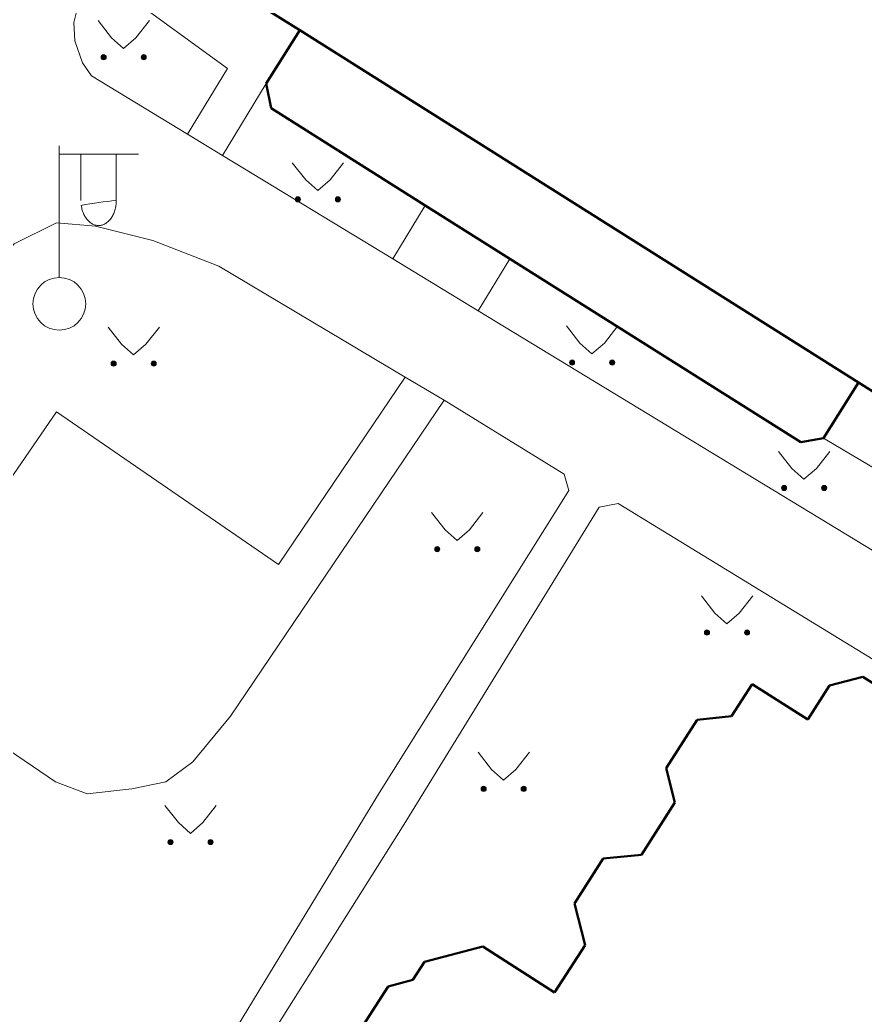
# Model space of a CAD drawing. Extents: x 1000 to 4000, y -5000 to -1000.
# Drawn here: x 1583.69 to 1615.78, y -4690.75 to -4652.96 of the extents above; entities that cross this region are included whole.
import ezdxf

# ---------------------------------------------------------------- set-up
doc = ezdxf.new("R2010")
doc.units = 0
doc.header["$MEASUREMENT"] = 0
for name, color, linetype in [('СЛОЙ_24', 7, 'CONTINUOUS'), ('СЛОЙ_3', 7, 'CONTINUOUS'), ('СЛОЙ_41', 7, 'CONTINUOUS'), ('СЛОЙ_6', 7, 'CONTINUOUS')]:
    doc.layers.add(name, color=color, linetype=linetype)

msp = doc.modelspace()

# ---------------------------------------------------------------- linework, layer by layer
at = {"layer": 'СЛОЙ_24', "color": 253, "linetype": 'Continuous', "lineweight": 0}
for p, q in [((1590.051, -4657.298), (1591.567, -4654.804)), ((1591.379, -4658.105), (1593.038, -4655.376)), ((1597.848, -4662.036), (1599.081, -4660.007)), ((1601.089, -4664.006), (1602.29, -4662.03))]:
    msp.add_line(p, q, dxfattribs=at)
for points in [[(1590.051, -4657.298), (1586.412, -4655.086), (1586.068, -4654.585), (1585.775, -4653.749), (1585.733, -4653.059), (1585.859, -4652.557), (1587.532, -4649.962)], [(1591.567, -4654.804), (1587.641, -4651.935), (1587.532, -4649.962)], [(1591.379, -4658.105), (1590.051, -4657.298)], [(1597.848, -4662.036), (1591.379, -4658.105)], [(1588.739, -4661.33), (1586.554, -4660.795), (1585.082, -4660.661), (1583.477, -4661.464), (1581.961, -4663.248), (1574.472, -4673.253)], [(1598.321, -4666.53), (1591.236, -4662.311), (1588.739, -4661.33)], [(1601.089, -4664.006), (1597.848, -4662.036)], [(1616.943, -4673.641), (1616.759, -4673.529), (1601.089, -4664.006)], [(1574.472, -4673.253), (1579.286, -4676.275), (1585.082, -4667.843), (1593.51, -4673.643), (1598.321, -4666.53)], [(1599.798, -4667.397), (1598.321, -4666.53)], [(1599.798, -4667.397), (1591.682, -4679.397), (1590.255, -4681.137), (1589.23, -4681.896), (1587.936, -4682.163), (1586.242, -4682.342), (1585.038, -4681.896), (1575.272, -4675.248)], [(1604.525, -4670.831), (1604.346, -4670.207), (1599.798, -4667.397)], [(1616.943, -4673.641), (1618.58, -4672.966), (1617.737, -4670.943), (1614.201, -4668.84)], [(1604.525, -4670.831), (1597.345, -4682.296), (1591.95, -4691.174), (1590.567, -4693.538), (1589.854, -4695.724), (1589.854, -4704.781), (1581.381, -4698.58), (1569.877, -4689.747), (1568.36, -4688.141), (1567.959, -4686.401), (1568.45, -4683.903), (1575.272, -4675.248)], [(1604.148, -4717.693), (1606.129, -4715.711), (1607.913, -4712.9), (1608.716, -4710.224), (1608.314, -4708.35), (1607.423, -4706.699), (1606.442, -4705.718), (1604.524, -4704.915), (1602.428, -4704.781), (1600.422, -4705.629), (1598.861, -4706.878), (1597.345, -4709.153), (1595.695, -4709.465), (1591.281, -4706.075), (1591.058, -4695.947), (1592.262, -4693.048), (1598.282, -4683.501), (1605.684, -4671.456), (1606.397, -4671.322)], [(1618.46, -4678.699), (1606.397, -4671.322)]]:
    msp.add_lwpolyline(points, dxfattribs=at)
at = {"layer": 'СЛОЙ_3', "color": 253, "linetype": 'Continuous', "lineweight": 0}
for p, q in [((1585.186, -4662.741), (1585.186, -4657.741)), ((1585.186, -4660.741), (1585.186, -4657.741)), ((1585.186, -4658.055), (1588.186, -4658.055)), ((1586.007, -4659.823), (1586.007, -4658.055)), ((1587.349, -4659.823), (1587.349, -4658.055))]:
    msp.add_line(p, q, dxfattribs=at)
msp.add_lwpolyline([(1587.349, -4659.823, -0.035191), (1587.336, -4660.007, -0.036545), (1587.298, -4660.184, -0.03934), (1587.236, -4660.347, -0.0437), (1587.153, -4660.49, -0.049642), (1587.051, -4660.607, -0.056748), (1586.935, -4660.694, -0.0637), (1586.809, -4660.748, -0.068204), (1586.678, -4660.766, -0.068204), (1586.547, -4660.748, -0.0637), (1586.421, -4660.694, -0.056748), (1586.305, -4660.607, -0.049642), (1586.203, -4660.49, -0.0437), (1586.12, -4660.347, -0.03934), (1586.058, -4660.184, -0.036545), (1586.02, -4660.007, -0.035191)], format="xyb", close=True, dxfattribs=at)
msp.add_circle((1585.186, -4663.741), 1, dxfattribs=at)
at = {"layer": 'СЛОЙ_41', "color": 253, "linetype": 'Continuous', "lineweight": 0}
for p, q in [((1586.655, -4652.986), (1587.165, -4653.636)), ((1588.605, -4652.986), (1588.095, -4653.636)), ((1587.165, -4653.636), (1587.625, -4654.046)), ((1588.095, -4653.636), (1587.625, -4654.046)), ((1594.029, -4658.383), (1594.539, -4659.033)), ((1595.979, -4658.383), (1595.469, -4659.033)), ((1594.539, -4659.033), (1594.999, -4659.443)), ((1595.469, -4659.033), (1594.999, -4659.443)), ((1587.034, -4664.623), (1587.544, -4665.273)), ((1588.984, -4664.623), (1588.474, -4665.273)), ((1604.438, -4664.58), (1604.948, -4665.23)), ((1606.388, -4664.58), (1605.878, -4665.23)), ((1587.544, -4665.273), (1588.004, -4665.683)), ((1588.474, -4665.273), (1588.004, -4665.683)), ((1604.948, -4665.23), (1605.408, -4665.64)), ((1605.878, -4665.23), (1605.408, -4665.64)), ((1612.486, -4669.344), (1612.996, -4669.994)), ((1614.436, -4669.344), (1613.926, -4669.994)), ((1612.996, -4669.994), (1613.456, -4670.404)), ((1613.926, -4669.994), (1613.456, -4670.404)), ((1599.32, -4671.669), (1599.83, -4672.319)), ((1601.27, -4671.669), (1600.76, -4672.319)), ((1599.83, -4672.319), (1600.29, -4672.729)), ((1600.76, -4672.319), (1600.29, -4672.729)), ((1609.56, -4674.835), (1610.07, -4675.485)), ((1611.51, -4674.835), (1611, -4675.485)), ((1610.07, -4675.485), (1610.53, -4675.895)), ((1611, -4675.485), (1610.53, -4675.895)), ((1601.081, -4680.771), (1601.591, -4681.421)), ((1603.031, -4680.771), (1602.521, -4681.421)), ((1601.591, -4681.421), (1602.051, -4681.831)), ((1602.521, -4681.421), (1602.051, -4681.831)), ((1589.194, -4682.79), (1589.704, -4683.44)), ((1591.144, -4682.79), (1590.634, -4683.44)), ((1589.704, -4683.44), (1590.164, -4683.85)), ((1590.634, -4683.44), (1590.164, -4683.85))]:
    msp.add_line(p, q, dxfattribs=at)
for centre in [(1586.869, -4654.376), (1588.39, -4654.376), (1594.243, -4659.773), (1595.764, -4659.773), (1587.248, -4666.011), (1588.769, -4666.011), (1604.652, -4665.97), (1606.173, -4665.97), (1612.7, -4670.734), (1614.221, -4670.734), (1599.534, -4673.057), (1601.055, -4673.057), (1609.774, -4676.223), (1611.295, -4676.223), (1601.295, -4682.159), (1602.816, -4682.159), (1589.408, -4684.178), (1590.929, -4684.178)]:
    msp.add_circle(centre, 0.0976, dxfattribs=at)
for points in [[(1586.773, -4654.395), (1586.771, -4654.376), (1586.773, -4654.356)], [(1586.779, -4654.413), (1586.773, -4654.356), (1586.779, -4654.338)], [(1586.773, -4654.395), (1586.773, -4654.356), (1586.779, -4654.413)], [(1586.788, -4654.43), (1586.779, -4654.338), (1586.788, -4654.321)], [(1586.779, -4654.413), (1586.779, -4654.338), (1586.788, -4654.43)], [(1586.8, -4654.445), (1586.788, -4654.321), (1586.8, -4654.307)], [(1586.788, -4654.43), (1586.788, -4654.321), (1586.8, -4654.445)], [(1586.815, -4654.457), (1586.8, -4654.307), (1586.815, -4654.294)], [(1586.8, -4654.445), (1586.8, -4654.307), (1586.815, -4654.457)], [(1586.832, -4654.466), (1586.815, -4654.294), (1586.832, -4654.285)], [(1586.815, -4654.457), (1586.815, -4654.294), (1586.832, -4654.466)], [(1586.85, -4654.471), (1586.832, -4654.285), (1586.85, -4654.28)], [(1586.832, -4654.466), (1586.832, -4654.285), (1586.85, -4654.471)], [(1586.869, -4654.473), (1586.85, -4654.28), (1586.869, -4654.278)], [(1586.85, -4654.471), (1586.85, -4654.28), (1586.869, -4654.473)], [(1588.294, -4654.395), (1588.292, -4654.376), (1588.294, -4654.356)], [(1588.3, -4654.413), (1588.294, -4654.356), (1588.3, -4654.338)], [(1588.294, -4654.395), (1588.294, -4654.356), (1588.3, -4654.413)], [(1588.309, -4654.43), (1588.3, -4654.338), (1588.309, -4654.321)], [(1588.3, -4654.413), (1588.3, -4654.338), (1588.309, -4654.43)], [(1588.321, -4654.445), (1588.309, -4654.321), (1588.321, -4654.307)], [(1588.309, -4654.43), (1588.309, -4654.321), (1588.321, -4654.445)], [(1588.336, -4654.457), (1588.321, -4654.307), (1588.336, -4654.294)], [(1588.321, -4654.445), (1588.321, -4654.307), (1588.336, -4654.457)], [(1588.353, -4654.466), (1588.336, -4654.294), (1588.353, -4654.285)], [(1588.336, -4654.457), (1588.336, -4654.294), (1588.353, -4654.466)], [(1588.371, -4654.471), (1588.353, -4654.285), (1588.371, -4654.28)], [(1588.353, -4654.466), (1588.353, -4654.285), (1588.371, -4654.471)], [(1588.39, -4654.473), (1588.371, -4654.28), (1588.39, -4654.278)], [(1588.371, -4654.471), (1588.371, -4654.28), (1588.39, -4654.473)], [(1594.147, -4659.792), (1594.145, -4659.773), (1594.147, -4659.753)], [(1594.153, -4659.81), (1594.147, -4659.753), (1594.153, -4659.735)], [(1594.147, -4659.792), (1594.147, -4659.753), (1594.153, -4659.81)], [(1594.162, -4659.827), (1594.153, -4659.735), (1594.162, -4659.718)], [(1594.153, -4659.81), (1594.153, -4659.735), (1594.162, -4659.827)], [(1594.174, -4659.842), (1594.162, -4659.718), (1594.174, -4659.704)], [(1594.162, -4659.827), (1594.162, -4659.718), (1594.174, -4659.842)], [(1594.189, -4659.854), (1594.174, -4659.704), (1594.189, -4659.691)], [(1594.174, -4659.842), (1594.174, -4659.704), (1594.189, -4659.854)], [(1594.206, -4659.863), (1594.189, -4659.691), (1594.206, -4659.682)], [(1594.189, -4659.854), (1594.189, -4659.691), (1594.206, -4659.863)], [(1594.224, -4659.868), (1594.206, -4659.682), (1594.224, -4659.677)], [(1594.206, -4659.863), (1594.206, -4659.682), (1594.224, -4659.868)], [(1594.243, -4659.87), (1594.224, -4659.677), (1594.243, -4659.675)], [(1594.224, -4659.868), (1594.224, -4659.677), (1594.243, -4659.87)], [(1595.668, -4659.792), (1595.666, -4659.773), (1595.668, -4659.753)], [(1595.674, -4659.81), (1595.668, -4659.753), (1595.674, -4659.735)], [(1595.668, -4659.792), (1595.668, -4659.753), (1595.674, -4659.81)], [(1595.683, -4659.827), (1595.674, -4659.735), (1595.683, -4659.718)], [(1595.674, -4659.81), (1595.674, -4659.735), (1595.683, -4659.827)], [(1595.695, -4659.842), (1595.683, -4659.718), (1595.695, -4659.704)], [(1595.683, -4659.827), (1595.683, -4659.718), (1595.695, -4659.842)], [(1595.71, -4659.854), (1595.695, -4659.704), (1595.71, -4659.691)], [(1595.695, -4659.842), (1595.695, -4659.704), (1595.71, -4659.854)], [(1595.727, -4659.863), (1595.71, -4659.691), (1595.727, -4659.682)], [(1595.71, -4659.854), (1595.71, -4659.691), (1595.727, -4659.863)], [(1595.745, -4659.868), (1595.727, -4659.682), (1595.745, -4659.677)], [(1595.727, -4659.863), (1595.727, -4659.682), (1595.745, -4659.868)], [(1595.764, -4659.87), (1595.745, -4659.677), (1595.764, -4659.675)], [(1595.745, -4659.868), (1595.745, -4659.677), (1595.764, -4659.87)], [(1587.152, -4666.03), (1587.15, -4666.011), (1587.152, -4665.992)], [(1587.157, -4666.048), (1587.152, -4665.992), (1587.157, -4665.974)], [(1587.152, -4666.03), (1587.152, -4665.992), (1587.157, -4666.048)], [(1587.166, -4666.065), (1587.157, -4665.974), (1587.166, -4665.957)], [(1587.157, -4666.048), (1587.157, -4665.974), (1587.166, -4666.065)], [(1587.179, -4666.08), (1587.166, -4665.957), (1587.179, -4665.942)], [(1587.166, -4666.065), (1587.166, -4665.957), (1587.179, -4666.08)], [(1587.193, -4666.092), (1587.179, -4665.942), (1587.193, -4665.93)], [(1587.179, -4666.08), (1587.179, -4665.942), (1587.193, -4666.092)], [(1587.21, -4666.101), (1587.193, -4665.93), (1587.21, -4665.921)], [(1587.193, -4666.092), (1587.193, -4665.93), (1587.21, -4666.101)], [(1587.229, -4666.107), (1587.21, -4665.921), (1587.229, -4665.915)], [(1587.21, -4666.101), (1587.21, -4665.921), (1587.229, -4666.107)], [(1587.248, -4666.109), (1587.229, -4665.915), (1587.248, -4665.913)], [(1587.229, -4666.107), (1587.229, -4665.915), (1587.248, -4666.109)], [(1588.673, -4666.03), (1588.671, -4666.011), (1588.673, -4665.992)], [(1588.678, -4666.048), (1588.673, -4665.992), (1588.678, -4665.974)], [(1588.673, -4666.03), (1588.673, -4665.992), (1588.678, -4666.048)], [(1588.687, -4666.065), (1588.678, -4665.974), (1588.687, -4665.957)], [(1588.678, -4666.048), (1588.678, -4665.974), (1588.687, -4666.065)], [(1588.7, -4666.08), (1588.687, -4665.957), (1588.7, -4665.942)], [(1588.687, -4666.065), (1588.687, -4665.957), (1588.7, -4666.08)], [(1588.714, -4666.092), (1588.7, -4665.942), (1588.714, -4665.93)], [(1588.7, -4666.08), (1588.7, -4665.942), (1588.714, -4666.092)], [(1588.731, -4666.101), (1588.714, -4665.93), (1588.731, -4665.921)], [(1588.714, -4666.092), (1588.714, -4665.93), (1588.731, -4666.101)], [(1588.75, -4666.107), (1588.731, -4665.921), (1588.75, -4665.915)], [(1588.731, -4666.101), (1588.731, -4665.921), (1588.75, -4666.107)], [(1588.769, -4666.109), (1588.75, -4665.915), (1588.769, -4665.913)], [(1588.75, -4666.107), (1588.75, -4665.915), (1588.769, -4666.109)], [(1604.556, -4665.989), (1604.554, -4665.97), (1604.556, -4665.95)], [(1604.562, -4666.007), (1604.556, -4665.95), (1604.562, -4665.932)], [(1604.556, -4665.989), (1604.556, -4665.95), (1604.562, -4666.007)], [(1604.571, -4666.024), (1604.562, -4665.932), (1604.571, -4665.915)], [(1604.562, -4666.007), (1604.562, -4665.932), (1604.571, -4666.024)], [(1604.583, -4666.039), (1604.571, -4665.915), (1604.583, -4665.901)], [(1604.571, -4666.024), (1604.571, -4665.915), (1604.583, -4666.039)], [(1604.598, -4666.051), (1604.583, -4665.901), (1604.598, -4665.888)], [(1604.583, -4666.039), (1604.583, -4665.901), (1604.598, -4666.051)], [(1604.615, -4666.06), (1604.598, -4665.888), (1604.615, -4665.879)], [(1604.598, -4666.051), (1604.598, -4665.888), (1604.615, -4666.06)], [(1604.633, -4666.065), (1604.615, -4665.879), (1604.633, -4665.874)], [(1604.615, -4666.06), (1604.615, -4665.879), (1604.633, -4666.065)], [(1604.652, -4666.067), (1604.633, -4665.874), (1604.652, -4665.872)], [(1604.633, -4666.065), (1604.633, -4665.874), (1604.652, -4666.067)], [(1606.077, -4665.989), (1606.075, -4665.97), (1606.077, -4665.95)], [(1606.083, -4666.007), (1606.077, -4665.95), (1606.083, -4665.932)], [(1606.077, -4665.989), (1606.077, -4665.95), (1606.083, -4666.007)], [(1606.092, -4666.024), (1606.083, -4665.932), (1606.092, -4665.915)], [(1606.083, -4666.007), (1606.083, -4665.932), (1606.092, -4666.024)], [(1606.104, -4666.039), (1606.092, -4665.915), (1606.104, -4665.901)], [(1606.092, -4666.024), (1606.092, -4665.915), (1606.104, -4666.039)], [(1606.119, -4666.051), (1606.104, -4665.901), (1606.119, -4665.888)], [(1606.104, -4666.039), (1606.104, -4665.901), (1606.119, -4666.051)], [(1606.136, -4666.06), (1606.119, -4665.888), (1606.136, -4665.879)], [(1606.119, -4666.051), (1606.119, -4665.888), (1606.136, -4666.06)], [(1606.154, -4666.065), (1606.136, -4665.879), (1606.154, -4665.874)], [(1606.136, -4666.06), (1606.136, -4665.879), (1606.154, -4666.065)], [(1606.173, -4666.067), (1606.154, -4665.874), (1606.173, -4665.872)], [(1606.154, -4666.065), (1606.154, -4665.874), (1606.173, -4666.067)], [(1612.604, -4670.753), (1612.602, -4670.734), (1612.604, -4670.714)], [(1612.61, -4670.771), (1612.604, -4670.714), (1612.61, -4670.696)], [(1612.604, -4670.753), (1612.604, -4670.714), (1612.61, -4670.771)], [(1612.619, -4670.788), (1612.61, -4670.696), (1612.619, -4670.679)], [(1612.61, -4670.771), (1612.61, -4670.696), (1612.619, -4670.788)], [(1612.631, -4670.803), (1612.619, -4670.679), (1612.631, -4670.665)], [(1612.619, -4670.788), (1612.619, -4670.679), (1612.631, -4670.803)], [(1612.646, -4670.815), (1612.631, -4670.665), (1612.646, -4670.652)], [(1612.631, -4670.803), (1612.631, -4670.665), (1612.646, -4670.815)], [(1612.663, -4670.824), (1612.646, -4670.652), (1612.663, -4670.643)], [(1612.646, -4670.815), (1612.646, -4670.652), (1612.663, -4670.824)], [(1612.681, -4670.829), (1612.663, -4670.643), (1612.681, -4670.638)], [(1612.663, -4670.824), (1612.663, -4670.643), (1612.681, -4670.829)], [(1612.7, -4670.831), (1612.681, -4670.638), (1612.7, -4670.636)], [(1612.681, -4670.829), (1612.681, -4670.638), (1612.7, -4670.831)], [(1614.125, -4670.753), (1614.123, -4670.734), (1614.125, -4670.714)], [(1614.131, -4670.771), (1614.125, -4670.714), (1614.131, -4670.696)], [(1614.125, -4670.753), (1614.125, -4670.714), (1614.131, -4670.771)], [(1614.14, -4670.788), (1614.131, -4670.696), (1614.14, -4670.679)], [(1614.131, -4670.771), (1614.131, -4670.696), (1614.14, -4670.788)], [(1614.152, -4670.803), (1614.14, -4670.679), (1614.152, -4670.665)], [(1614.14, -4670.788), (1614.14, -4670.679), (1614.152, -4670.803)], [(1614.167, -4670.815), (1614.152, -4670.665), (1614.167, -4670.652)], [(1614.152, -4670.803), (1614.152, -4670.665), (1614.167, -4670.815)], [(1614.184, -4670.824), (1614.167, -4670.652), (1614.184, -4670.643)], [(1614.167, -4670.815), (1614.167, -4670.652), (1614.184, -4670.824)], [(1614.202, -4670.829), (1614.184, -4670.643), (1614.202, -4670.638)], [(1614.184, -4670.824), (1614.184, -4670.643), (1614.202, -4670.829)], [(1614.221, -4670.831), (1614.202, -4670.638), (1614.221, -4670.636)], [(1614.202, -4670.829), (1614.202, -4670.638), (1614.221, -4670.831)], [(1599.438, -4673.076), (1599.436, -4673.057), (1599.438, -4673.038)], [(1599.443, -4673.094), (1599.438, -4673.038), (1599.443, -4673.02)], [(1599.438, -4673.076), (1599.438, -4673.038), (1599.443, -4673.094)], [(1599.452, -4673.111), (1599.443, -4673.02), (1599.452, -4673.003)], [(1599.443, -4673.094), (1599.443, -4673.02), (1599.452, -4673.111)], [(1599.465, -4673.126), (1599.452, -4673.003), (1599.465, -4672.988)], [(1599.452, -4673.111), (1599.452, -4673.003), (1599.465, -4673.126)], [(1599.479, -4673.138), (1599.465, -4672.988), (1599.479, -4672.976)], [(1599.465, -4673.126), (1599.465, -4672.988), (1599.479, -4673.138)], [(1599.496, -4673.147), (1599.479, -4672.976), (1599.496, -4672.967)], [(1599.479, -4673.138), (1599.479, -4672.976), (1599.496, -4673.147)], [(1599.515, -4673.153), (1599.496, -4672.967), (1599.515, -4672.961)], [(1599.496, -4673.147), (1599.496, -4672.967), (1599.515, -4673.153)], [(1599.534, -4673.155), (1599.515, -4672.961), (1599.534, -4672.959)], [(1599.515, -4673.153), (1599.515, -4672.961), (1599.534, -4673.155)], [(1600.959, -4673.076), (1600.957, -4673.057), (1600.959, -4673.038)], [(1600.964, -4673.094), (1600.959, -4673.038), (1600.964, -4673.02)], [(1600.959, -4673.076), (1600.959, -4673.038), (1600.964, -4673.094)], [(1600.973, -4673.111), (1600.964, -4673.02), (1600.973, -4673.003)], [(1600.964, -4673.094), (1600.964, -4673.02), (1600.973, -4673.111)], [(1600.986, -4673.126), (1600.973, -4673.003), (1600.986, -4672.988)], [(1600.973, -4673.111), (1600.973, -4673.003), (1600.986, -4673.126)], [(1601, -4673.138), (1600.986, -4672.988), (1601, -4672.976)], [(1600.986, -4673.126), (1600.986, -4672.988), (1601, -4673.138)], [(1601.017, -4673.147), (1601, -4672.976), (1601.017, -4672.967)], [(1601, -4673.138), (1601, -4672.976), (1601.017, -4673.147)], [(1601.036, -4673.153), (1601.017, -4672.967), (1601.036, -4672.961)], [(1601.017, -4673.147), (1601.017, -4672.967), (1601.036, -4673.153)], [(1601.055, -4673.155), (1601.036, -4672.961), (1601.055, -4672.959)], [(1601.036, -4673.153), (1601.036, -4672.961), (1601.055, -4673.155)], [(1609.678, -4676.242), (1609.676, -4676.223), (1609.678, -4676.204)], [(1609.683, -4676.26), (1609.678, -4676.204), (1609.683, -4676.186)], [(1609.678, -4676.242), (1609.678, -4676.204), (1609.683, -4676.26)], [(1609.692, -4676.277), (1609.683, -4676.186), (1609.692, -4676.169)], [(1609.683, -4676.26), (1609.683, -4676.186), (1609.692, -4676.277)], [(1609.705, -4676.292), (1609.692, -4676.169), (1609.705, -4676.154)], [(1609.692, -4676.277), (1609.692, -4676.169), (1609.705, -4676.292)], [(1609.719, -4676.304), (1609.705, -4676.154), (1609.719, -4676.142)], [(1609.705, -4676.292), (1609.705, -4676.154), (1609.719, -4676.304)], [(1609.736, -4676.313), (1609.719, -4676.142), (1609.736, -4676.133)], [(1609.719, -4676.304), (1609.719, -4676.142), (1609.736, -4676.313)], [(1609.755, -4676.319), (1609.736, -4676.133), (1609.755, -4676.127)], [(1609.736, -4676.313), (1609.736, -4676.133), (1609.755, -4676.319)], [(1609.774, -4676.321), (1609.755, -4676.127), (1609.774, -4676.125)], [(1609.755, -4676.319), (1609.755, -4676.127), (1609.774, -4676.321)], [(1611.199, -4676.242), (1611.197, -4676.223), (1611.199, -4676.204)], [(1611.204, -4676.26), (1611.199, -4676.204), (1611.204, -4676.186)], [(1611.199, -4676.242), (1611.199, -4676.204), (1611.204, -4676.26)], [(1611.213, -4676.277), (1611.204, -4676.186), (1611.213, -4676.169)], [(1611.204, -4676.26), (1611.204, -4676.186), (1611.213, -4676.277)], [(1611.226, -4676.292), (1611.213, -4676.169), (1611.226, -4676.154)], [(1611.213, -4676.277), (1611.213, -4676.169), (1611.226, -4676.292)], [(1611.24, -4676.304), (1611.226, -4676.154), (1611.24, -4676.142)], [(1611.226, -4676.292), (1611.226, -4676.154), (1611.24, -4676.304)], [(1611.257, -4676.313), (1611.24, -4676.142), (1611.257, -4676.133)], [(1611.24, -4676.304), (1611.24, -4676.142), (1611.257, -4676.313)], [(1611.276, -4676.319), (1611.257, -4676.133), (1611.276, -4676.127)], [(1611.257, -4676.313), (1611.257, -4676.133), (1611.276, -4676.319)], [(1611.295, -4676.321), (1611.276, -4676.127), (1611.295, -4676.125)], [(1611.276, -4676.319), (1611.276, -4676.127), (1611.295, -4676.321)], [(1601.213, -4682.213), (1601.204, -4682.122), (1601.213, -4682.105)], [(1601.226, -4682.228), (1601.213, -4682.105), (1601.226, -4682.09)], [(1601.213, -4682.213), (1601.213, -4682.105), (1601.226, -4682.228)], [(1601.24, -4682.24), (1601.226, -4682.09), (1601.24, -4682.078)], [(1601.226, -4682.228), (1601.226, -4682.09), (1601.24, -4682.24)], [(1601.257, -4682.249), (1601.24, -4682.078), (1601.257, -4682.069)], [(1601.24, -4682.24), (1601.24, -4682.078), (1601.257, -4682.249)], [(1601.276, -4682.255), (1601.257, -4682.069), (1601.276, -4682.063)], [(1601.257, -4682.249), (1601.257, -4682.069), (1601.276, -4682.255)], [(1601.295, -4682.257), (1601.276, -4682.063), (1601.295, -4682.061)], [(1601.276, -4682.255), (1601.276, -4682.063), (1601.295, -4682.257)], [(1602.734, -4682.213), (1602.725, -4682.122), (1602.734, -4682.105)], [(1602.747, -4682.228), (1602.734, -4682.105), (1602.747, -4682.09)], [(1602.734, -4682.213), (1602.734, -4682.105), (1602.747, -4682.228)], [(1602.761, -4682.24), (1602.747, -4682.09), (1602.761, -4682.078)], [(1602.747, -4682.228), (1602.747, -4682.09), (1602.761, -4682.24)], [(1602.778, -4682.249), (1602.761, -4682.078), (1602.778, -4682.069)], [(1602.761, -4682.24), (1602.761, -4682.078), (1602.778, -4682.249)], [(1602.797, -4682.255), (1602.778, -4682.069), (1602.797, -4682.063)], [(1602.778, -4682.249), (1602.778, -4682.069), (1602.797, -4682.255)], [(1602.816, -4682.257), (1602.797, -4682.063), (1602.816, -4682.061)], [(1602.797, -4682.255), (1602.797, -4682.063), (1602.816, -4682.257)], [(1601.199, -4682.178), (1601.197, -4682.159), (1601.199, -4682.14)], [(1601.204, -4682.196), (1601.199, -4682.14), (1601.204, -4682.122)], [(1601.199, -4682.178), (1601.199, -4682.14), (1601.204, -4682.196)], [(1601.204, -4682.196), (1601.204, -4682.122), (1601.213, -4682.213)], [(1602.72, -4682.178), (1602.718, -4682.159), (1602.72, -4682.14)], [(1602.725, -4682.196), (1602.72, -4682.14), (1602.725, -4682.122)], [(1602.72, -4682.178), (1602.72, -4682.14), (1602.725, -4682.196)], [(1602.725, -4682.196), (1602.725, -4682.122), (1602.734, -4682.213)], [(1589.312, -4684.197), (1589.31, -4684.178), (1589.312, -4684.159)], [(1589.317, -4684.215), (1589.312, -4684.159), (1589.317, -4684.141)], [(1589.312, -4684.197), (1589.312, -4684.159), (1589.317, -4684.215)], [(1589.326, -4684.232), (1589.317, -4684.141), (1589.326, -4684.124)], [(1589.317, -4684.215), (1589.317, -4684.141), (1589.326, -4684.232)], [(1589.339, -4684.247), (1589.326, -4684.124), (1589.339, -4684.109)], [(1589.326, -4684.232), (1589.326, -4684.124), (1589.339, -4684.247)], [(1589.353, -4684.259), (1589.339, -4684.109), (1589.353, -4684.097)], [(1589.339, -4684.247), (1589.339, -4684.109), (1589.353, -4684.259)], [(1589.37, -4684.268), (1589.353, -4684.097), (1589.37, -4684.088)], [(1589.353, -4684.259), (1589.353, -4684.097), (1589.37, -4684.268)], [(1589.389, -4684.274), (1589.37, -4684.088), (1589.389, -4684.082)], [(1589.37, -4684.268), (1589.37, -4684.088), (1589.389, -4684.274)], [(1589.408, -4684.276), (1589.389, -4684.082), (1589.408, -4684.08)], [(1589.389, -4684.274), (1589.389, -4684.082), (1589.408, -4684.276)], [(1590.833, -4684.197), (1590.831, -4684.178), (1590.833, -4684.159)], [(1590.838, -4684.215), (1590.833, -4684.159), (1590.838, -4684.141)], [(1590.833, -4684.197), (1590.833, -4684.159), (1590.838, -4684.215)], [(1590.847, -4684.232), (1590.838, -4684.141), (1590.847, -4684.124)], [(1590.838, -4684.215), (1590.838, -4684.141), (1590.847, -4684.232)], [(1590.86, -4684.247), (1590.847, -4684.124), (1590.86, -4684.109)], [(1590.847, -4684.232), (1590.847, -4684.124), (1590.86, -4684.247)], [(1590.874, -4684.259), (1590.86, -4684.109), (1590.874, -4684.097)], [(1590.86, -4684.247), (1590.86, -4684.109), (1590.874, -4684.259)], [(1590.891, -4684.268), (1590.874, -4684.097), (1590.891, -4684.088)], [(1590.874, -4684.259), (1590.874, -4684.097), (1590.891, -4684.268)], [(1590.91, -4684.274), (1590.891, -4684.088), (1590.91, -4684.082)], [(1590.891, -4684.268), (1590.891, -4684.088), (1590.91, -4684.274)], [(1590.929, -4684.276), (1590.91, -4684.082), (1590.929, -4684.08)], [(1590.91, -4684.274), (1590.91, -4684.082), (1590.929, -4684.276)]]:
    msp.add_solid(points, dxfattribs=at)
at = {"layer": 'СЛОЙ_41', "color": 253, "linetype": 'Continuous', "lineweight": 0, "extrusion": (0, 0, -1)}
for points in [[(-1586.869, -4654.473), (-1586.869, -4654.278), (-1586.888, -4654.471)], [(-1586.888, -4654.471), (-1586.869, -4654.278), (-1586.888, -4654.28)], [(-1586.888, -4654.471), (-1586.888, -4654.28), (-1586.906, -4654.466)], [(-1586.906, -4654.466), (-1586.888, -4654.28), (-1586.906, -4654.285)], [(-1586.906, -4654.466), (-1586.906, -4654.285), (-1586.923, -4654.457)], [(-1586.923, -4654.457), (-1586.906, -4654.285), (-1586.923, -4654.294)], [(-1586.923, -4654.457), (-1586.923, -4654.294), (-1586.938, -4654.445)], [(-1586.938, -4654.445), (-1586.923, -4654.294), (-1586.938, -4654.307)], [(-1586.938, -4654.445), (-1586.938, -4654.307), (-1586.95, -4654.43)], [(-1586.95, -4654.43), (-1586.938, -4654.307), (-1586.95, -4654.321)], [(-1586.95, -4654.43), (-1586.95, -4654.321), (-1586.959, -4654.413)], [(-1586.959, -4654.413), (-1586.95, -4654.321), (-1586.959, -4654.338)], [(-1586.959, -4654.413), (-1586.959, -4654.338), (-1586.965, -4654.395)], [(-1586.965, -4654.395), (-1586.959, -4654.338), (-1586.965, -4654.356)], [(-1586.965, -4654.395), (-1586.965, -4654.356), (-1586.967, -4654.376)], [(-1588.39, -4654.473), (-1588.39, -4654.278), (-1588.409, -4654.471)], [(-1588.409, -4654.471), (-1588.39, -4654.278), (-1588.409, -4654.28)], [(-1588.409, -4654.471), (-1588.409, -4654.28), (-1588.427, -4654.466)], [(-1588.427, -4654.466), (-1588.409, -4654.28), (-1588.427, -4654.285)], [(-1588.427, -4654.466), (-1588.427, -4654.285), (-1588.444, -4654.457)], [(-1588.444, -4654.457), (-1588.427, -4654.285), (-1588.444, -4654.294)], [(-1588.444, -4654.457), (-1588.444, -4654.294), (-1588.459, -4654.445)], [(-1588.459, -4654.445), (-1588.444, -4654.294), (-1588.459, -4654.307)], [(-1588.459, -4654.445), (-1588.459, -4654.307), (-1588.471, -4654.43)], [(-1588.471, -4654.43), (-1588.459, -4654.307), (-1588.471, -4654.321)], [(-1588.471, -4654.43), (-1588.471, -4654.321), (-1588.48, -4654.413)], [(-1588.48, -4654.413), (-1588.471, -4654.321), (-1588.48, -4654.338)], [(-1588.48, -4654.413), (-1588.48, -4654.338), (-1588.486, -4654.395)], [(-1588.486, -4654.395), (-1588.48, -4654.338), (-1588.486, -4654.356)], [(-1588.486, -4654.395), (-1588.486, -4654.356), (-1588.488, -4654.376)], [(-1594.243, -4659.87), (-1594.243, -4659.675), (-1594.262, -4659.868)], [(-1594.262, -4659.868), (-1594.243, -4659.675), (-1594.262, -4659.677)], [(-1594.262, -4659.868), (-1594.262, -4659.677), (-1594.28, -4659.863)], [(-1594.28, -4659.863), (-1594.262, -4659.677), (-1594.28, -4659.682)], [(-1594.28, -4659.863), (-1594.28, -4659.682), (-1594.297, -4659.854)], [(-1594.297, -4659.854), (-1594.28, -4659.682), (-1594.297, -4659.691)], [(-1594.297, -4659.854), (-1594.297, -4659.691), (-1594.312, -4659.842)], [(-1594.312, -4659.842), (-1594.297, -4659.691), (-1594.312, -4659.704)], [(-1594.312, -4659.842), (-1594.312, -4659.704), (-1594.324, -4659.827)], [(-1594.324, -4659.827), (-1594.312, -4659.704), (-1594.324, -4659.718)], [(-1594.324, -4659.827), (-1594.324, -4659.718), (-1594.333, -4659.81)], [(-1594.333, -4659.81), (-1594.324, -4659.718), (-1594.333, -4659.735)], [(-1594.333, -4659.81), (-1594.333, -4659.735), (-1594.339, -4659.792)], [(-1594.339, -4659.792), (-1594.333, -4659.735), (-1594.339, -4659.753)], [(-1594.339, -4659.792), (-1594.339, -4659.753), (-1594.341, -4659.773)], [(-1595.764, -4659.87), (-1595.764, -4659.675), (-1595.783, -4659.868)], [(-1595.783, -4659.868), (-1595.764, -4659.675), (-1595.783, -4659.677)], [(-1595.783, -4659.868), (-1595.783, -4659.677), (-1595.801, -4659.863)], [(-1595.801, -4659.863), (-1595.783, -4659.677), (-1595.801, -4659.682)], [(-1595.801, -4659.863), (-1595.801, -4659.682), (-1595.818, -4659.854)], [(-1595.818, -4659.854), (-1595.801, -4659.682), (-1595.818, -4659.691)], [(-1595.818, -4659.854), (-1595.818, -4659.691), (-1595.833, -4659.842)], [(-1595.833, -4659.842), (-1595.818, -4659.691), (-1595.833, -4659.704)], [(-1595.833, -4659.842), (-1595.833, -4659.704), (-1595.845, -4659.827)], [(-1595.845, -4659.827), (-1595.833, -4659.704), (-1595.845, -4659.718)], [(-1595.845, -4659.827), (-1595.845, -4659.718), (-1595.854, -4659.81)], [(-1595.854, -4659.81), (-1595.845, -4659.718), (-1595.854, -4659.735)], [(-1595.854, -4659.81), (-1595.854, -4659.735), (-1595.86, -4659.792)], [(-1595.86, -4659.792), (-1595.854, -4659.735), (-1595.86, -4659.753)], [(-1595.86, -4659.792), (-1595.86, -4659.753), (-1595.862, -4659.773)], [(-1587.248, -4666.109), (-1587.248, -4665.913), (-1587.267, -4666.107)], [(-1587.267, -4666.107), (-1587.248, -4665.913), (-1587.267, -4665.915)], [(-1587.267, -4666.107), (-1587.267, -4665.915), (-1587.285, -4666.101)], [(-1587.285, -4666.101), (-1587.267, -4665.915), (-1587.285, -4665.921)], [(-1587.285, -4666.101), (-1587.285, -4665.921), (-1587.302, -4666.092)], [(-1587.302, -4666.092), (-1587.285, -4665.921), (-1587.302, -4665.93)], [(-1587.302, -4666.092), (-1587.302, -4665.93), (-1587.317, -4666.08)], [(-1587.317, -4666.08), (-1587.302, -4665.93), (-1587.317, -4665.942)], [(-1587.317, -4666.08), (-1587.317, -4665.942), (-1587.329, -4666.065)], [(-1587.329, -4666.065), (-1587.317, -4665.942), (-1587.329, -4665.957)], [(-1587.329, -4666.065), (-1587.329, -4665.957), (-1587.338, -4666.048)], [(-1587.338, -4666.048), (-1587.329, -4665.957), (-1587.338, -4665.974)], [(-1587.338, -4666.048), (-1587.338, -4665.974), (-1587.343, -4666.03)], [(-1587.343, -4666.03), (-1587.338, -4665.974), (-1587.343, -4665.992)], [(-1587.343, -4666.03), (-1587.343, -4665.992), (-1587.345, -4666.011)], [(-1588.769, -4666.109), (-1588.769, -4665.913), (-1588.788, -4666.107)], [(-1588.788, -4666.107), (-1588.769, -4665.913), (-1588.788, -4665.915)], [(-1588.788, -4666.107), (-1588.788, -4665.915), (-1588.806, -4666.101)], [(-1588.806, -4666.101), (-1588.788, -4665.915), (-1588.806, -4665.921)], [(-1588.806, -4666.101), (-1588.806, -4665.921), (-1588.823, -4666.092)], [(-1588.823, -4666.092), (-1588.806, -4665.921), (-1588.823, -4665.93)], [(-1588.823, -4666.092), (-1588.823, -4665.93), (-1588.838, -4666.08)], [(-1588.838, -4666.08), (-1588.823, -4665.93), (-1588.838, -4665.942)], [(-1588.838, -4666.08), (-1588.838, -4665.942), (-1588.85, -4666.065)], [(-1588.85, -4666.065), (-1588.838, -4665.942), (-1588.85, -4665.957)], [(-1588.85, -4666.065), (-1588.85, -4665.957), (-1588.859, -4666.048)], [(-1588.859, -4666.048), (-1588.85, -4665.957), (-1588.859, -4665.974)], [(-1588.859, -4666.048), (-1588.859, -4665.974), (-1588.864, -4666.03)], [(-1588.864, -4666.03), (-1588.859, -4665.974), (-1588.864, -4665.992)], [(-1588.864, -4666.03), (-1588.864, -4665.992), (-1588.866, -4666.011)], [(-1604.652, -4666.067), (-1604.652, -4665.872), (-1604.671, -4666.065)], [(-1604.671, -4666.065), (-1604.652, -4665.872), (-1604.671, -4665.874)], [(-1604.671, -4666.065), (-1604.671, -4665.874), (-1604.689, -4666.06)], [(-1604.689, -4666.06), (-1604.671, -4665.874), (-1604.689, -4665.879)], [(-1604.689, -4666.06), (-1604.689, -4665.879), (-1604.706, -4666.051)], [(-1604.706, -4666.051), (-1604.689, -4665.879), (-1604.706, -4665.888)], [(-1604.706, -4666.051), (-1604.706, -4665.888), (-1604.721, -4666.039)], [(-1604.721, -4666.039), (-1604.706, -4665.888), (-1604.721, -4665.901)], [(-1604.721, -4666.039), (-1604.721, -4665.901), (-1604.733, -4666.024)], [(-1604.733, -4666.024), (-1604.721, -4665.901), (-1604.733, -4665.915)], [(-1604.733, -4666.024), (-1604.733, -4665.915), (-1604.742, -4666.007)], [(-1604.742, -4666.007), (-1604.733, -4665.915), (-1604.742, -4665.932)], [(-1604.742, -4666.007), (-1604.742, -4665.932), (-1604.748, -4665.989)], [(-1604.748, -4665.989), (-1604.742, -4665.932), (-1604.748, -4665.95)], [(-1604.748, -4665.989), (-1604.748, -4665.95), (-1604.75, -4665.97)], [(-1606.173, -4666.067), (-1606.173, -4665.872), (-1606.192, -4666.065)], [(-1606.192, -4666.065), (-1606.173, -4665.872), (-1606.192, -4665.874)], [(-1606.192, -4666.065), (-1606.192, -4665.874), (-1606.21, -4666.06)], [(-1606.21, -4666.06), (-1606.192, -4665.874), (-1606.21, -4665.879)], [(-1606.21, -4666.06), (-1606.21, -4665.879), (-1606.227, -4666.051)], [(-1606.227, -4666.051), (-1606.21, -4665.879), (-1606.227, -4665.888)], [(-1606.227, -4666.051), (-1606.227, -4665.888), (-1606.242, -4666.039)], [(-1606.242, -4666.039), (-1606.227, -4665.888), (-1606.242, -4665.901)], [(-1606.242, -4666.039), (-1606.242, -4665.901), (-1606.254, -4666.024)], [(-1606.254, -4666.024), (-1606.242, -4665.901), (-1606.254, -4665.915)], [(-1606.254, -4666.024), (-1606.254, -4665.915), (-1606.263, -4666.007)], [(-1606.263, -4666.007), (-1606.254, -4665.915), (-1606.263, -4665.932)], [(-1606.263, -4666.007), (-1606.263, -4665.932), (-1606.269, -4665.989)], [(-1606.269, -4665.989), (-1606.263, -4665.932), (-1606.269, -4665.95)], [(-1606.269, -4665.989), (-1606.269, -4665.95), (-1606.271, -4665.97)], [(-1612.7, -4670.831), (-1612.7, -4670.636), (-1612.719, -4670.829)], [(-1612.719, -4670.829), (-1612.7, -4670.636), (-1612.719, -4670.638)], [(-1612.719, -4670.829), (-1612.719, -4670.638), (-1612.737, -4670.824)], [(-1612.737, -4670.824), (-1612.719, -4670.638), (-1612.737, -4670.643)], [(-1612.737, -4670.824), (-1612.737, -4670.643), (-1612.754, -4670.815)], [(-1612.754, -4670.815), (-1612.737, -4670.643), (-1612.754, -4670.652)], [(-1612.754, -4670.815), (-1612.754, -4670.652), (-1612.769, -4670.803)], [(-1612.769, -4670.803), (-1612.754, -4670.652), (-1612.769, -4670.665)], [(-1612.769, -4670.803), (-1612.769, -4670.665), (-1612.781, -4670.788)], [(-1612.781, -4670.788), (-1612.769, -4670.665), (-1612.781, -4670.679)], [(-1612.781, -4670.788), (-1612.781, -4670.679), (-1612.79, -4670.771)], [(-1612.79, -4670.771), (-1612.781, -4670.679), (-1612.79, -4670.696)], [(-1612.79, -4670.771), (-1612.79, -4670.696), (-1612.796, -4670.753)], [(-1612.796, -4670.753), (-1612.79, -4670.696), (-1612.796, -4670.714)], [(-1612.796, -4670.753), (-1612.796, -4670.714), (-1612.798, -4670.734)], [(-1614.221, -4670.831), (-1614.221, -4670.636), (-1614.24, -4670.829)], [(-1614.24, -4670.829), (-1614.221, -4670.636), (-1614.24, -4670.638)], [(-1614.24, -4670.829), (-1614.24, -4670.638), (-1614.258, -4670.824)], [(-1614.258, -4670.824), (-1614.24, -4670.638), (-1614.258, -4670.643)], [(-1614.258, -4670.824), (-1614.258, -4670.643), (-1614.275, -4670.815)], [(-1614.275, -4670.815), (-1614.258, -4670.643), (-1614.275, -4670.652)], [(-1614.275, -4670.815), (-1614.275, -4670.652), (-1614.29, -4670.803)], [(-1614.29, -4670.803), (-1614.275, -4670.652), (-1614.29, -4670.665)], [(-1614.29, -4670.803), (-1614.29, -4670.665), (-1614.302, -4670.788)], [(-1614.302, -4670.788), (-1614.29, -4670.665), (-1614.302, -4670.679)], [(-1614.302, -4670.788), (-1614.302, -4670.679), (-1614.311, -4670.771)], [(-1614.311, -4670.771), (-1614.302, -4670.679), (-1614.311, -4670.696)], [(-1614.311, -4670.771), (-1614.311, -4670.696), (-1614.317, -4670.753)], [(-1614.317, -4670.753), (-1614.311, -4670.696), (-1614.317, -4670.714)], [(-1614.317, -4670.753), (-1614.317, -4670.714), (-1614.319, -4670.734)], [(-1599.534, -4673.155), (-1599.534, -4672.959), (-1599.553, -4673.153)], [(-1599.553, -4673.153), (-1599.534, -4672.959), (-1599.553, -4672.961)], [(-1599.553, -4673.153), (-1599.553, -4672.961), (-1599.571, -4673.147)], [(-1599.571, -4673.147), (-1599.553, -4672.961), (-1599.571, -4672.967)], [(-1599.571, -4673.147), (-1599.571, -4672.967), (-1599.588, -4673.138)], [(-1599.588, -4673.138), (-1599.571, -4672.967), (-1599.588, -4672.976)], [(-1599.588, -4673.138), (-1599.588, -4672.976), (-1599.603, -4673.126)], [(-1599.603, -4673.126), (-1599.588, -4672.976), (-1599.603, -4672.988)], [(-1599.603, -4673.126), (-1599.603, -4672.988), (-1599.615, -4673.111)], [(-1599.615, -4673.111), (-1599.603, -4672.988), (-1599.615, -4673.003)], [(-1599.615, -4673.111), (-1599.615, -4673.003), (-1599.624, -4673.094)], [(-1599.624, -4673.094), (-1599.615, -4673.003), (-1599.624, -4673.02)], [(-1599.624, -4673.094), (-1599.624, -4673.02), (-1599.629, -4673.076)], [(-1599.629, -4673.076), (-1599.624, -4673.02), (-1599.629, -4673.038)], [(-1599.629, -4673.076), (-1599.629, -4673.038), (-1599.631, -4673.057)], [(-1601.055, -4673.155), (-1601.055, -4672.959), (-1601.074, -4673.153)], [(-1601.074, -4673.153), (-1601.055, -4672.959), (-1601.074, -4672.961)], [(-1601.074, -4673.153), (-1601.074, -4672.961), (-1601.092, -4673.147)], [(-1601.092, -4673.147), (-1601.074, -4672.961), (-1601.092, -4672.967)], [(-1601.092, -4673.147), (-1601.092, -4672.967), (-1601.109, -4673.138)], [(-1601.109, -4673.138), (-1601.092, -4672.967), (-1601.109, -4672.976)], [(-1601.109, -4673.138), (-1601.109, -4672.976), (-1601.124, -4673.126)], [(-1601.124, -4673.126), (-1601.109, -4672.976), (-1601.124, -4672.988)], [(-1601.124, -4673.126), (-1601.124, -4672.988), (-1601.136, -4673.111)], [(-1601.136, -4673.111), (-1601.124, -4672.988), (-1601.136, -4673.003)], [(-1601.136, -4673.111), (-1601.136, -4673.003), (-1601.145, -4673.094)], [(-1601.145, -4673.094), (-1601.136, -4673.003), (-1601.145, -4673.02)], [(-1601.145, -4673.094), (-1601.145, -4673.02), (-1601.15, -4673.076)], [(-1601.15, -4673.076), (-1601.145, -4673.02), (-1601.15, -4673.038)], [(-1601.15, -4673.076), (-1601.15, -4673.038), (-1601.152, -4673.057)], [(-1609.774, -4676.321), (-1609.774, -4676.125), (-1609.793, -4676.319)], [(-1609.793, -4676.319), (-1609.774, -4676.125), (-1609.793, -4676.127)], [(-1609.793, -4676.319), (-1609.793, -4676.127), (-1609.811, -4676.313)], [(-1609.811, -4676.313), (-1609.793, -4676.127), (-1609.811, -4676.133)], [(-1609.811, -4676.313), (-1609.811, -4676.133), (-1609.828, -4676.304)], [(-1609.828, -4676.304), (-1609.811, -4676.133), (-1609.828, -4676.142)], [(-1609.828, -4676.304), (-1609.828, -4676.142), (-1609.843, -4676.292)], [(-1609.843, -4676.292), (-1609.828, -4676.142), (-1609.843, -4676.154)], [(-1609.843, -4676.292), (-1609.843, -4676.154), (-1609.855, -4676.277)], [(-1609.855, -4676.277), (-1609.843, -4676.154), (-1609.855, -4676.169)], [(-1609.855, -4676.277), (-1609.855, -4676.169), (-1609.864, -4676.26)], [(-1609.864, -4676.26), (-1609.855, -4676.169), (-1609.864, -4676.186)], [(-1609.864, -4676.26), (-1609.864, -4676.186), (-1609.869, -4676.242)], [(-1609.869, -4676.242), (-1609.864, -4676.186), (-1609.869, -4676.204)], [(-1609.869, -4676.242), (-1609.869, -4676.204), (-1609.871, -4676.223)], [(-1611.295, -4676.321), (-1611.295, -4676.125), (-1611.314, -4676.319)], [(-1611.314, -4676.319), (-1611.295, -4676.125), (-1611.314, -4676.127)], [(-1611.314, -4676.319), (-1611.314, -4676.127), (-1611.332, -4676.313)], [(-1611.332, -4676.313), (-1611.314, -4676.127), (-1611.332, -4676.133)], [(-1611.332, -4676.313), (-1611.332, -4676.133), (-1611.349, -4676.304)], [(-1611.349, -4676.304), (-1611.332, -4676.133), (-1611.349, -4676.142)], [(-1611.349, -4676.304), (-1611.349, -4676.142), (-1611.364, -4676.292)], [(-1611.364, -4676.292), (-1611.349, -4676.142), (-1611.364, -4676.154)], [(-1611.364, -4676.292), (-1611.364, -4676.154), (-1611.376, -4676.277)], [(-1611.376, -4676.277), (-1611.364, -4676.154), (-1611.376, -4676.169)], [(-1611.376, -4676.277), (-1611.376, -4676.169), (-1611.385, -4676.26)], [(-1611.385, -4676.26), (-1611.376, -4676.169), (-1611.385, -4676.186)], [(-1611.385, -4676.26), (-1611.385, -4676.186), (-1611.39, -4676.242)], [(-1611.39, -4676.242), (-1611.385, -4676.186), (-1611.39, -4676.204)], [(-1611.39, -4676.242), (-1611.39, -4676.204), (-1611.392, -4676.223)], [(-1601.295, -4682.257), (-1601.295, -4682.061), (-1601.314, -4682.255)], [(-1601.314, -4682.255), (-1601.295, -4682.061), (-1601.314, -4682.063)], [(-1601.314, -4682.255), (-1601.314, -4682.063), (-1601.332, -4682.249)], [(-1601.332, -4682.249), (-1601.314, -4682.063), (-1601.332, -4682.069)], [(-1601.332, -4682.249), (-1601.332, -4682.069), (-1601.349, -4682.24)], [(-1601.349, -4682.24), (-1601.332, -4682.069), (-1601.349, -4682.078)], [(-1601.349, -4682.24), (-1601.349, -4682.078), (-1601.364, -4682.228)], [(-1601.364, -4682.228), (-1601.349, -4682.078), (-1601.364, -4682.09)], [(-1601.364, -4682.228), (-1601.364, -4682.09), (-1601.376, -4682.213)], [(-1601.376, -4682.213), (-1601.364, -4682.09), (-1601.376, -4682.105)], [(-1601.376, -4682.213), (-1601.376, -4682.105), (-1601.385, -4682.196)], [(-1601.385, -4682.196), (-1601.376, -4682.105), (-1601.385, -4682.122)], [(-1602.816, -4682.257), (-1602.816, -4682.061), (-1602.835, -4682.255)], [(-1602.835, -4682.255), (-1602.816, -4682.061), (-1602.835, -4682.063)], [(-1602.835, -4682.255), (-1602.835, -4682.063), (-1602.853, -4682.249)], [(-1602.853, -4682.249), (-1602.835, -4682.063), (-1602.853, -4682.069)], [(-1602.853, -4682.249), (-1602.853, -4682.069), (-1602.87, -4682.24)], [(-1602.87, -4682.24), (-1602.853, -4682.069), (-1602.87, -4682.078)], [(-1602.87, -4682.24), (-1602.87, -4682.078), (-1602.885, -4682.228)], [(-1602.885, -4682.228), (-1602.87, -4682.078), (-1602.885, -4682.09)], [(-1602.885, -4682.228), (-1602.885, -4682.09), (-1602.897, -4682.213)], [(-1602.897, -4682.213), (-1602.885, -4682.09), (-1602.897, -4682.105)], [(-1602.897, -4682.213), (-1602.897, -4682.105), (-1602.906, -4682.196)], [(-1602.906, -4682.196), (-1602.897, -4682.105), (-1602.906, -4682.122)], [(-1601.385, -4682.196), (-1601.385, -4682.122), (-1601.39, -4682.178)], [(-1601.39, -4682.178), (-1601.385, -4682.122), (-1601.39, -4682.14)], [(-1601.39, -4682.178), (-1601.39, -4682.14), (-1601.392, -4682.159)], [(-1602.906, -4682.196), (-1602.906, -4682.122), (-1602.911, -4682.178)], [(-1602.911, -4682.178), (-1602.906, -4682.122), (-1602.911, -4682.14)], [(-1602.911, -4682.178), (-1602.911, -4682.14), (-1602.913, -4682.159)], [(-1589.408, -4684.276), (-1589.408, -4684.08), (-1589.427, -4684.274)], [(-1589.427, -4684.274), (-1589.408, -4684.08), (-1589.427, -4684.082)], [(-1589.427, -4684.274), (-1589.427, -4684.082), (-1589.445, -4684.268)], [(-1589.445, -4684.268), (-1589.427, -4684.082), (-1589.445, -4684.088)], [(-1589.445, -4684.268), (-1589.445, -4684.088), (-1589.462, -4684.259)], [(-1589.462, -4684.259), (-1589.445, -4684.088), (-1589.462, -4684.097)], [(-1589.462, -4684.259), (-1589.462, -4684.097), (-1589.477, -4684.247)], [(-1589.477, -4684.247), (-1589.462, -4684.097), (-1589.477, -4684.109)], [(-1589.477, -4684.247), (-1589.477, -4684.109), (-1589.489, -4684.232)], [(-1589.489, -4684.232), (-1589.477, -4684.109), (-1589.489, -4684.124)], [(-1589.489, -4684.232), (-1589.489, -4684.124), (-1589.498, -4684.215)], [(-1589.498, -4684.215), (-1589.489, -4684.124), (-1589.498, -4684.141)], [(-1589.498, -4684.215), (-1589.498, -4684.141), (-1589.503, -4684.197)], [(-1589.503, -4684.197), (-1589.498, -4684.141), (-1589.503, -4684.159)], [(-1589.503, -4684.197), (-1589.503, -4684.159), (-1589.505, -4684.178)], [(-1590.929, -4684.276), (-1590.929, -4684.08), (-1590.948, -4684.274)], [(-1590.948, -4684.274), (-1590.929, -4684.08), (-1590.948, -4684.082)], [(-1590.948, -4684.274), (-1590.948, -4684.082), (-1590.966, -4684.268)], [(-1590.966, -4684.268), (-1590.948, -4684.082), (-1590.966, -4684.088)], [(-1590.966, -4684.268), (-1590.966, -4684.088), (-1590.983, -4684.259)], [(-1590.983, -4684.259), (-1590.966, -4684.088), (-1590.983, -4684.097)], [(-1590.983, -4684.259), (-1590.983, -4684.097), (-1590.998, -4684.247)], [(-1590.998, -4684.247), (-1590.983, -4684.097), (-1590.998, -4684.109)], [(-1590.998, -4684.247), (-1590.998, -4684.109), (-1591.01, -4684.232)], [(-1591.01, -4684.232), (-1590.998, -4684.109), (-1591.01, -4684.124)], [(-1591.01, -4684.232), (-1591.01, -4684.124), (-1591.019, -4684.215)], [(-1591.019, -4684.215), (-1591.01, -4684.124), (-1591.019, -4684.141)], [(-1591.019, -4684.215), (-1591.019, -4684.141), (-1591.024, -4684.197)], [(-1591.024, -4684.197), (-1591.019, -4684.141), (-1591.024, -4684.159)], [(-1591.024, -4684.197), (-1591.024, -4684.159), (-1591.026, -4684.178)]]:
    msp.add_solid(points, dxfattribs=at)
at = {"layer": 'СЛОЙ_6', "color": 253, "linetype": 'Continuous', "lineweight": 50}
for p, q in [((1590.071, -4650.675), (1594.315, -4653.351)), ((1594.315, -4653.351), (1593.038, -4655.376)), ((1594.315, -4653.351), (1615.533, -4666.728)), ((1593.038, -4655.376), (1593.225, -4656.315)), ((1599.081, -4660.007), (1593.225, -4656.315)), ((1602.29, -4662.03), (1599.081, -4660.007)), ((1613.333, -4668.992), (1602.29, -4662.03)), ((1615.533, -4666.728), (1614.201, -4668.84)), ((1615.533, -4666.728), (1619.823, -4669.433)), ((1613.333, -4668.992), (1614.201, -4668.84)), ((1614.43, -4678.23), (1615.688, -4677.899)), ((1615.688, -4677.899), (1618.015, -4679.393)), ((1611.495, -4678.178), (1610.708, -4679.404)), ((1613.597, -4679.527), (1611.495, -4678.178)), ((1614.43, -4678.23), (1613.597, -4679.527)), ((1609.402, -4679.539), (1610.708, -4679.404)), ((1609.402, -4679.539), (1608.225, -4681.372)), ((1608.225, -4681.372), (1608.556, -4682.675)), ((1608.556, -4682.675), (1607.283, -4684.659)), ((1605.834, -4684.809), (1607.283, -4684.659)), ((1605.834, -4684.809), (1604.744, -4686.506)), ((1604.744, -4686.506), (1605.146, -4688.089)), ((1599.053, -4688.728), (1601.264, -4688.146)), ((1603.988, -4689.894), (1601.264, -4688.146)), ((1605.146, -4688.089), (1603.988, -4689.894)), ((1599.053, -4688.728), (1598.613, -4689.414)), ((1597.666, -4689.663), (1595.846, -4692.499)), ((1597.666, -4689.663), (1598.613, -4689.414))]:
    msp.add_line(p, q, dxfattribs=at)

doc.saveas('drawing.dxf')
